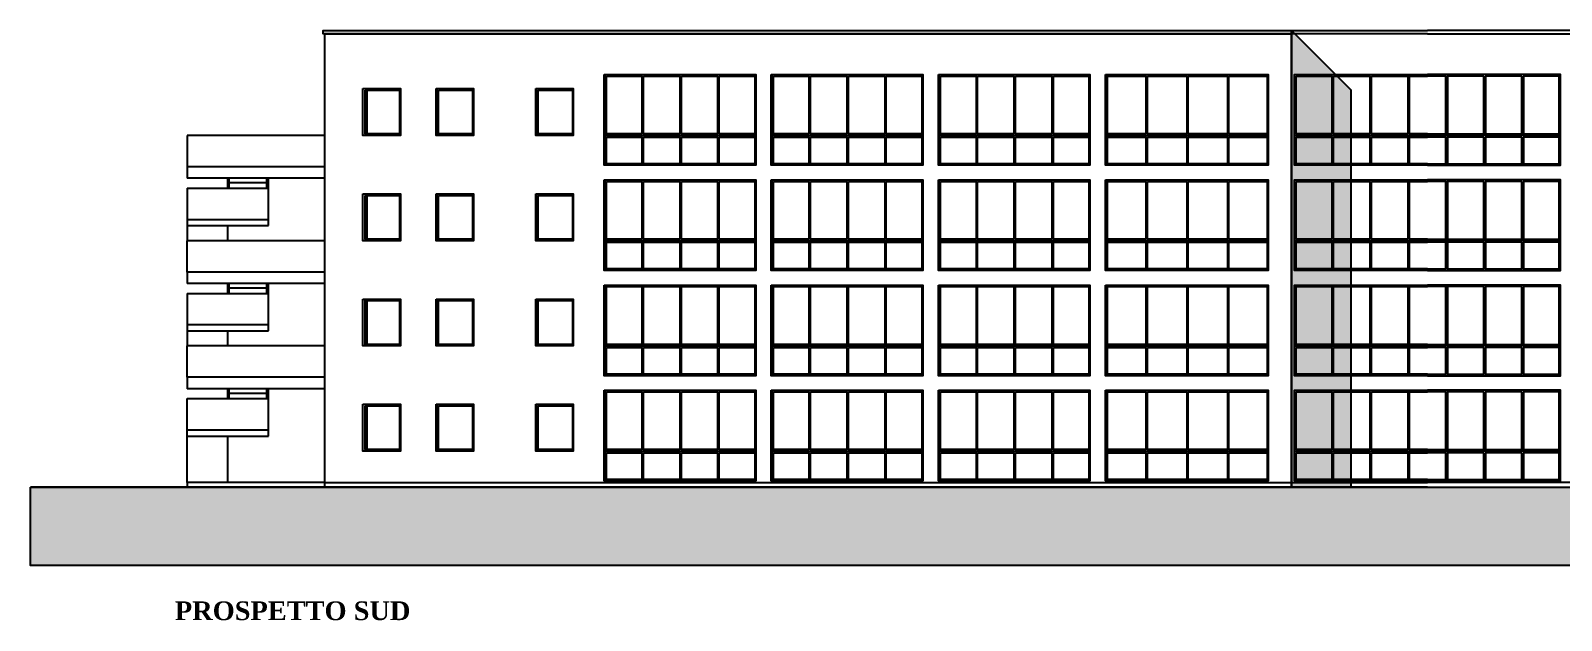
# Model space of a CAD drawing. Header units: inches. Extents: x 151 to 242, y -106 to 63.
# Drawn here: x 152.59 to 201.51, y -105.6 to -86.74 of the extents above; entities that cross this region are included whole.
import ezdxf

# ---------------------------------------------------------------- set-up
doc = ezdxf.new("R2010")
doc.units = ezdxf.units.IN
doc.header["$MEASUREMENT"] = 0
for name, color, linetype in [('Proiezioni', 7, 'Continuous'), ('Proiezioni leggere', 252, 'Continuous'), ('Quote', 7, 'Continuous'), ('Retini', 252, 'Continuous'), ('Sezioni pesanti', 3, 'Continuous')]:
    doc.layers.add(name, color=color, linetype=linetype)
doc.styles.add('Calibri', font='Calibri.ttf')

msp = doc.modelspace()

# ---------------------------------------------------------------- hatches: boundary and pattern name
at = {"layer": 'Retini'}
h = msp.add_hatch(color=253, dxfattribs=at)
h.dxf.hatch_style = 1
h.paths.add_polyline_path([(192.885, -86.745), (194.784, -88.644), (194.784, -101.345), (192.885, -101.345)])
h = msp.add_hatch(color=250, dxfattribs=at)
h.dxf.hatch_style = 1
h.paths.add_polyline_path([(152.585, -101.345), (241.885, -101.345), (241.885, -103.845), (197.235, -103.845), (152.585, -103.845)])

# ---------------------------------------------------------------- linework, layer by layer
at = {"layer": 'Proiezioni'}
for p, q in [((192.935, -86.845), (192.935, -86.745)), ((161.985, -90.1), (157.585, -90.1)), ((157.585, -90.1), (157.585, -91.1)), ((161.985, -91.1), (157.585, -91.1)), ((157.585, -91.1), (157.585, -91.465)), ((161.985, -91.465), (157.585, -91.465)), ((157.585, -94.465), (157.585, -93.465)), ((161.985, -93.465), (157.585, -93.465)), ((161.985, -94.465), (157.585, -94.465)), ((157.585, -94.465), (157.585, -94.83)), ((161.985, -94.83), (157.585, -94.83)), ((161.985, -96.83), (157.585, -96.83)), ((157.585, -97.83), (157.585, -96.83)), ((161.985, -97.83), (157.585, -97.83)), ((157.585, -97.83), (157.585, -98.195)), ((161.985, -98.195), (157.585, -98.195)), ((161.985, -101.195), (157.585, -101.195)), ((157.585, -101.195), (157.585, -101.345))]:
    msp.add_line(p, q, dxfattribs=at)
for points in [[(197.235, -86.845), (161.935, -86.845), (161.935, -86.745), (197.235, -86.745)], [(161.985, -101.195), (161.985, -86.845), (192.885, -86.845), (192.885, -101.345)], [(197.235, -86.845), (232.535, -86.845), (232.535, -86.745), (197.235, -86.745)], [(197.235, -91.05), (192.985, -91.05), (192.985, -88.15), (197.235, -88.15)], [(197.235, -91.05), (201.485, -91.05), (201.485, -88.15), (197.235, -88.15)], [(197.235, -94.415), (192.985, -94.415), (192.985, -91.515), (197.235, -91.515)], [(197.235, -94.415), (201.485, -94.415), (201.485, -91.515), (197.235, -91.515)], [(197.235, -97.78), (192.985, -97.78), (192.985, -94.88), (197.235, -94.88)], [(197.235, -97.78), (201.485, -97.78), (201.485, -94.88), (197.235, -94.88)], [(197.235, -101.145), (192.985, -101.145), (192.985, -98.245), (197.235, -98.245)], [(197.235, -101.145), (201.485, -101.145), (201.485, -98.245), (197.235, -98.245)], [(161.985, -101.345), (161.985, -101.195), (197.235, -101.195)], [(232.485, -101.345), (232.485, -101.195), (197.235, -101.195)]]:
    msp.add_lwpolyline(points, dxfattribs=at)
for points in [[(170.918, -88.15), (175.759, -88.15), (175.759, -91.05), (170.918, -91.05)], [(176.258, -88.15), (181.099, -88.15), (181.099, -91.05), (176.258, -91.05)], [(181.598, -88.15), (186.439, -88.15), (186.439, -91.05), (181.598, -91.05)], [(186.938, -88.15), (192.143, -88.15), (192.143, -91.05), (186.938, -91.05)], [(163.207, -88.6), (164.402, -88.6), (164.402, -90.1), (163.207, -90.1)], [(165.548, -88.6), (166.743, -88.6), (166.743, -90.1), (165.548, -90.1)], [(168.736, -88.6), (169.931, -88.6), (169.931, -90.1), (168.736, -90.1)], [(163.207, -91.965), (164.402, -91.965), (164.402, -93.465), (163.207, -93.465)], [(165.548, -91.965), (166.743, -91.965), (166.743, -93.465), (165.548, -93.465)], [(168.736, -91.965), (169.931, -91.965), (169.931, -93.465), (168.736, -93.465)], [(170.918, -91.515), (175.759, -91.515), (175.759, -94.415), (170.918, -94.415)], [(176.258, -91.515), (181.099, -91.515), (181.099, -94.415), (176.258, -94.415)], [(181.598, -91.515), (186.439, -91.515), (186.439, -94.415), (181.598, -94.415)], [(186.938, -91.515), (192.143, -91.515), (192.143, -94.415), (186.938, -94.415)], [(170.918, -94.88), (175.759, -94.88), (175.759, -97.78), (170.918, -97.78)], [(176.258, -94.88), (181.099, -94.88), (181.099, -97.78), (176.258, -97.78)], [(181.598, -94.88), (186.439, -94.88), (186.439, -97.78), (181.598, -97.78)], [(186.938, -94.88), (192.143, -94.88), (192.143, -97.78), (186.938, -97.78)], [(163.207, -95.33), (164.402, -95.33), (164.402, -96.83), (163.207, -96.83)], [(165.548, -95.33), (166.743, -95.33), (166.743, -96.83), (165.548, -96.83)], [(168.736, -95.33), (169.931, -95.33), (169.931, -96.83), (168.736, -96.83)], [(170.918, -98.245), (175.759, -98.245), (175.759, -101.145), (170.918, -101.145)], [(176.258, -98.245), (181.099, -98.245), (181.099, -101.145), (176.258, -101.145)], [(181.598, -98.245), (186.439, -98.245), (186.439, -101.145), (181.598, -101.145)], [(186.938, -98.245), (192.143, -98.245), (192.143, -101.145), (186.938, -101.145)], [(163.207, -98.695), (164.402, -98.695), (164.402, -100.195), (163.207, -100.195)], [(165.548, -98.695), (166.743, -98.695), (166.743, -100.195), (165.548, -100.195)], [(168.736, -98.695), (169.931, -98.695), (169.931, -100.195), (168.736, -100.195)]]:
    msp.add_lwpolyline(points, close=True, dxfattribs=at)
at = {"layer": 'Proiezioni leggere'}
for p, q in [((170.937, -88.15), (170.937, -91.05)), ((176.277, -88.15), (176.277, -91.05)), ((181.617, -88.15), (181.617, -91.05)), ((186.957, -88.15), (186.957, -91.05)), ((163.326, -88.6), (163.326, -90.1)), ((165.567, -88.6), (165.567, -90.1)), ((168.755, -88.6), (168.755, -90.1)), ((170.937, -90.1), (175.759, -90.1)), ((176.277, -90.1), (181.099, -90.1)), ((181.617, -90.1), (186.439, -90.1)), ((186.957, -90.1), (192.143, -90.1)), ((192.985, -90.1), (197.235, -90.1)), ((201.485, -90.1), (197.235, -90.1)), ((158.885, -91.782), (158.885, -91.465)), ((158.935, -91.782), (158.935, -91.465)), ((160.135, -91.782), (160.135, -91.465)), ((160.185, -92.141), (160.185, -91.465)), ((157.585, -91.782), (157.585, -93.465)), ((157.585, -91.782), (160.185, -91.782)), ((158.935, -91.605), (160.135, -91.605)), ((163.326, -91.965), (163.326, -93.465)), ((165.567, -91.965), (165.567, -93.465)), ((168.755, -91.965), (168.755, -93.465)), ((170.937, -91.515), (170.937, -94.415)), ((176.277, -91.515), (176.277, -94.415)), ((181.617, -91.515), (181.617, -94.415)), ((186.957, -91.515), (186.957, -94.415)), ((160.185, -92.982), (160.185, -92.141)), ((157.585, -92.782), (160.185, -92.782)), ((157.585, -92.982), (160.185, -92.982)), ((158.885, -93.465), (158.885, -92.982)), ((170.937, -93.465), (175.759, -93.465)), ((176.277, -93.465), (181.099, -93.465)), ((181.617, -93.465), (186.439, -93.465)), ((186.957, -93.465), (192.143, -93.465)), ((192.985, -93.465), (197.235, -93.465)), ((201.485, -93.465), (197.235, -93.465)), ((158.885, -95.147), (158.885, -94.83)), ((158.935, -95.147), (158.935, -94.83)), ((160.135, -95.147), (160.135, -94.83)), ((160.185, -95.506), (160.185, -94.83)), ((170.937, -94.88), (170.937, -97.78)), ((176.277, -94.88), (176.277, -97.78)), ((181.617, -94.88), (181.617, -97.78)), ((186.957, -94.88), (186.957, -97.78)), ((157.585, -95.147), (160.185, -95.147)), ((157.585, -95.147), (157.585, -96.83)), ((158.935, -94.97), (160.135, -94.97)), ((163.326, -95.33), (163.326, -96.83)), ((165.567, -95.33), (165.567, -96.83)), ((168.755, -95.33), (168.755, -96.83)), ((160.185, -96.347), (160.185, -95.506)), ((157.585, -96.147), (160.185, -96.147)), ((157.585, -96.347), (160.185, -96.347)), ((158.885, -96.83), (158.885, -96.347)), ((170.937, -96.83), (175.759, -96.83)), ((176.277, -96.83), (181.099, -96.83)), ((181.617, -96.83), (186.439, -96.83)), ((186.957, -96.83), (192.143, -96.83)), ((192.985, -96.83), (197.235, -96.83)), ((201.485, -96.83), (197.235, -96.83)), ((158.885, -98.512), (158.885, -98.195)), ((158.935, -98.512), (158.935, -98.195)), ((158.935, -98.335), (160.135, -98.335)), ((160.135, -98.512), (160.135, -98.195)), ((160.185, -98.871), (160.185, -98.195)), ((170.937, -98.245), (170.937, -101.145)), ((176.277, -98.245), (176.277, -101.145)), ((181.617, -98.245), (181.617, -101.145)), ((186.957, -98.245), (186.957, -101.145)), ((157.585, -98.512), (160.185, -98.512)), ((157.585, -101.195), (157.585, -98.512)), ((163.326, -98.695), (163.326, -100.195)), ((165.567, -98.695), (165.567, -100.195)), ((168.755, -98.695), (168.755, -100.195)), ((160.185, -99.712), (160.185, -98.871)), ((157.585, -99.512), (160.185, -99.512)), ((157.585, -99.712), (160.185, -99.712)), ((158.885, -101.195), (158.885, -99.712)), ((170.937, -100.195), (175.759, -100.195)), ((176.277, -100.195), (181.099, -100.195)), ((181.617, -100.195), (186.439, -100.195)), ((186.957, -100.195), (192.143, -100.195)), ((192.985, -100.195), (197.235, -100.195)), ((201.485, -100.195), (197.235, -100.195))]:
    msp.add_line(p, q, dxfattribs=at)
for points in [[(170.987, -88.2), (172.123, -88.2), (172.123, -90.05), (170.987, -90.05)], [(172.172, -88.2), (173.333, -88.2), (173.333, -90.05), (172.172, -90.05)], [(173.383, -88.2), (174.544, -88.2), (174.544, -90.05), (173.383, -90.05)], [(174.593, -88.2), (175.729, -88.2), (175.729, -90.05), (174.593, -90.05)], [(176.327, -88.2), (177.463, -88.2), (177.463, -90.05), (176.327, -90.05)], [(177.512, -88.2), (178.673, -88.2), (178.673, -90.05), (177.512, -90.05)], [(178.723, -88.2), (179.884, -88.2), (179.884, -90.05), (178.723, -90.05)], [(179.933, -88.2), (181.069, -88.2), (181.069, -90.05), (179.933, -90.05)], [(181.667, -88.2), (182.803, -88.2), (182.803, -90.05), (181.667, -90.05)], [(182.852, -88.2), (184.013, -88.2), (184.013, -90.05), (182.852, -90.05)], [(184.063, -88.2), (185.224, -88.2), (185.224, -90.05), (184.063, -90.05)], [(185.273, -88.2), (186.409, -88.2), (186.409, -90.05), (185.273, -90.05)], [(187.007, -88.2), (188.233, -88.2), (188.233, -90.05), (187.007, -90.05)], [(188.283, -88.2), (189.535, -88.2), (189.535, -90.05), (188.283, -90.05)], [(189.585, -88.2), (190.836, -88.2), (190.836, -90.05), (189.585, -90.05)], [(190.886, -88.2), (192.112, -88.2), (192.112, -90.05), (190.886, -90.05)], [(193.035, -88.2), (194.175, -88.2), (194.175, -90.05), (193.035, -90.05)], [(194.225, -88.2), (195.389, -88.2), (195.389, -90.05), (194.225, -90.05)], [(195.439, -88.2), (196.603, -88.2), (196.603, -90.05), (195.439, -90.05)], [(199.032, -88.2), (197.867, -88.2), (197.867, -90.05), (199.032, -90.05)], [(200.246, -88.2), (199.082, -88.2), (199.082, -90.05), (200.246, -90.05)], [(201.435, -88.2), (200.296, -88.2), (200.296, -90.05), (201.435, -90.05)], [(163.276, -88.65), (164.372, -88.65), (164.372, -90.05), (163.276, -90.05)], [(165.617, -88.65), (166.713, -88.65), (166.713, -90.05), (165.617, -90.05)], [(168.805, -88.65), (169.901, -88.65), (169.901, -90.05), (168.805, -90.05)], [(170.987, -90.15), (172.123, -90.15), (172.123, -91), (170.987, -91)], [(172.172, -90.15), (173.333, -90.15), (173.333, -91), (172.172, -91)], [(173.383, -90.15), (174.544, -90.15), (174.544, -91), (173.383, -91)], [(174.593, -90.15), (175.729, -90.15), (175.729, -91), (174.593, -91)], [(176.327, -90.15), (177.463, -90.15), (177.463, -91), (176.327, -91)], [(177.512, -90.15), (178.673, -90.15), (178.673, -91), (177.512, -91)], [(178.723, -90.15), (179.884, -90.15), (179.884, -91), (178.723, -91)], [(179.933, -90.15), (181.069, -90.15), (181.069, -91), (179.933, -91)], [(181.667, -90.15), (182.803, -90.15), (182.803, -91), (181.667, -91)], [(182.852, -90.15), (184.013, -90.15), (184.013, -91), (182.852, -91)], [(184.063, -90.15), (185.224, -90.15), (185.224, -91), (184.063, -91)], [(185.273, -90.15), (186.409, -90.15), (186.409, -91), (185.273, -91)], [(187.007, -90.15), (188.233, -90.15), (188.233, -91), (187.007, -91)], [(188.283, -90.15), (189.535, -90.15), (189.535, -91), (188.283, -91)], [(189.585, -90.15), (190.836, -90.15), (190.836, -91), (189.585, -91)], [(190.886, -90.15), (192.112, -90.15), (192.112, -91), (190.886, -91)], [(193.035, -90.15), (194.175, -90.15), (194.175, -91), (193.035, -91)], [(194.225, -90.15), (195.389, -90.15), (195.389, -91), (194.225, -91)], [(195.439, -90.15), (196.603, -90.15), (196.603, -91), (195.439, -91)], [(199.032, -90.15), (197.867, -90.15), (197.867, -91), (199.032, -91)], [(200.246, -90.15), (199.082, -90.15), (199.082, -91), (200.246, -91)], [(201.435, -90.15), (200.296, -90.15), (200.296, -91), (201.435, -91)], [(170.987, -91.565), (172.123, -91.565), (172.123, -93.415), (170.987, -93.415)], [(172.172, -91.565), (173.333, -91.565), (173.333, -93.415), (172.172, -93.415)], [(173.383, -91.565), (174.544, -91.565), (174.544, -93.415), (173.383, -93.415)], [(174.593, -91.565), (175.729, -91.565), (175.729, -93.415), (174.593, -93.415)], [(176.327, -91.565), (177.463, -91.565), (177.463, -93.415), (176.327, -93.415)], [(177.512, -91.565), (178.673, -91.565), (178.673, -93.415), (177.512, -93.415)], [(178.723, -91.565), (179.884, -91.565), (179.884, -93.415), (178.723, -93.415)], [(179.933, -91.565), (181.069, -91.565), (181.069, -93.415), (179.933, -93.415)], [(181.667, -91.565), (182.803, -91.565), (182.803, -93.415), (181.667, -93.415)], [(182.852, -91.565), (184.013, -91.565), (184.013, -93.415), (182.852, -93.415)], [(184.063, -91.565), (185.224, -91.565), (185.224, -93.415), (184.063, -93.415)], [(185.273, -91.565), (186.409, -91.565), (186.409, -93.415), (185.273, -93.415)], [(187.007, -91.565), (188.233, -91.565), (188.233, -93.415), (187.007, -93.415)], [(188.283, -91.565), (189.535, -91.565), (189.535, -93.415), (188.283, -93.415)], [(189.585, -91.565), (190.836, -91.565), (190.836, -93.415), (189.585, -93.415)], [(190.886, -91.565), (192.112, -91.565), (192.112, -93.415), (190.886, -93.415)], [(193.035, -91.565), (194.175, -91.565), (194.175, -93.415), (193.035, -93.415)], [(194.225, -91.565), (195.389, -91.565), (195.389, -93.415), (194.225, -93.415)], [(195.439, -91.565), (196.603, -91.565), (196.603, -93.415), (195.439, -93.415)], [(199.032, -91.565), (197.867, -91.565), (197.867, -93.415), (199.032, -93.415)], [(200.246, -91.565), (199.082, -91.565), (199.082, -93.415), (200.246, -93.415)], [(201.435, -91.565), (200.296, -91.565), (200.296, -93.415), (201.435, -93.415)], [(163.276, -92.015), (164.372, -92.015), (164.372, -93.415), (163.276, -93.415)], [(165.617, -92.015), (166.713, -92.015), (166.713, -93.415), (165.617, -93.415)], [(168.805, -92.015), (169.901, -92.015), (169.901, -93.415), (168.805, -93.415)], [(170.987, -93.515), (172.123, -93.515), (172.123, -94.365), (170.987, -94.365)], [(172.172, -93.515), (173.333, -93.515), (173.333, -94.365), (172.172, -94.365)], [(173.383, -93.515), (174.544, -93.515), (174.544, -94.365), (173.383, -94.365)], [(174.593, -93.515), (175.729, -93.515), (175.729, -94.365), (174.593, -94.365)], [(176.327, -93.515), (177.463, -93.515), (177.463, -94.365), (176.327, -94.365)], [(177.512, -93.515), (178.673, -93.515), (178.673, -94.365), (177.512, -94.365)], [(178.723, -93.515), (179.884, -93.515), (179.884, -94.365), (178.723, -94.365)], [(179.933, -93.515), (181.069, -93.515), (181.069, -94.365), (179.933, -94.365)], [(181.667, -93.515), (182.803, -93.515), (182.803, -94.365), (181.667, -94.365)], [(182.852, -93.515), (184.013, -93.515), (184.013, -94.365), (182.852, -94.365)], [(184.063, -93.515), (185.224, -93.515), (185.224, -94.365), (184.063, -94.365)], [(185.273, -93.515), (186.409, -93.515), (186.409, -94.365), (185.273, -94.365)], [(187.007, -93.515), (188.233, -93.515), (188.233, -94.365), (187.007, -94.365)], [(188.283, -93.515), (189.535, -93.515), (189.535, -94.365), (188.283, -94.365)], [(189.585, -93.515), (190.836, -93.515), (190.836, -94.365), (189.585, -94.365)], [(190.886, -93.515), (192.112, -93.515), (192.112, -94.365), (190.886, -94.365)], [(193.035, -93.515), (194.175, -93.515), (194.175, -94.365), (193.035, -94.365)], [(194.225, -93.515), (195.389, -93.515), (195.389, -94.365), (194.225, -94.365)], [(195.439, -93.515), (196.603, -93.515), (196.603, -94.365), (195.439, -94.365)], [(199.032, -93.515), (197.867, -93.515), (197.867, -94.365), (199.032, -94.365)], [(200.246, -93.515), (199.082, -93.515), (199.082, -94.365), (200.246, -94.365)], [(201.435, -93.515), (200.296, -93.515), (200.296, -94.365), (201.435, -94.365)], [(163.276, -95.38), (164.372, -95.38), (164.372, -96.78), (163.276, -96.78)], [(165.617, -95.38), (166.713, -95.38), (166.713, -96.78), (165.617, -96.78)], [(168.805, -95.38), (169.901, -95.38), (169.901, -96.78), (168.805, -96.78)], [(170.987, -94.93), (172.123, -94.93), (172.123, -96.78), (170.987, -96.78)], [(172.172, -94.93), (173.333, -94.93), (173.333, -96.78), (172.172, -96.78)], [(173.383, -94.93), (174.544, -94.93), (174.544, -96.78), (173.383, -96.78)], [(174.593, -94.93), (175.729, -94.93), (175.729, -96.78), (174.593, -96.78)], [(176.327, -94.93), (177.463, -94.93), (177.463, -96.78), (176.327, -96.78)], [(177.512, -94.93), (178.673, -94.93), (178.673, -96.78), (177.512, -96.78)], [(178.723, -94.93), (179.884, -94.93), (179.884, -96.78), (178.723, -96.78)], [(179.933, -94.93), (181.069, -94.93), (181.069, -96.78), (179.933, -96.78)], [(181.667, -94.93), (182.803, -94.93), (182.803, -96.78), (181.667, -96.78)], [(182.852, -94.93), (184.013, -94.93), (184.013, -96.78), (182.852, -96.78)], [(184.063, -94.93), (185.224, -94.93), (185.224, -96.78), (184.063, -96.78)], [(185.273, -94.93), (186.409, -94.93), (186.409, -96.78), (185.273, -96.78)], [(187.007, -94.93), (188.233, -94.93), (188.233, -96.78), (187.007, -96.78)], [(188.283, -94.93), (189.535, -94.93), (189.535, -96.78), (188.283, -96.78)], [(189.585, -94.93), (190.836, -94.93), (190.836, -96.78), (189.585, -96.78)], [(190.886, -94.93), (192.112, -94.93), (192.112, -96.78), (190.886, -96.78)], [(193.035, -94.93), (194.175, -94.93), (194.175, -96.78), (193.035, -96.78)], [(194.225, -94.93), (195.389, -94.93), (195.389, -96.78), (194.225, -96.78)], [(195.439, -94.93), (196.603, -94.93), (196.603, -96.78), (195.439, -96.78)], [(199.032, -94.93), (197.867, -94.93), (197.867, -96.78), (199.032, -96.78)], [(200.246, -94.93), (199.082, -94.93), (199.082, -96.78), (200.246, -96.78)], [(201.435, -94.93), (200.296, -94.93), (200.296, -96.78), (201.435, -96.78)], [(170.987, -96.88), (172.123, -96.88), (172.123, -97.73), (170.987, -97.73)], [(172.172, -96.88), (173.333, -96.88), (173.333, -97.73), (172.172, -97.73)], [(173.383, -96.88), (174.544, -96.88), (174.544, -97.73), (173.383, -97.73)], [(174.593, -96.88), (175.729, -96.88), (175.729, -97.73), (174.593, -97.73)], [(176.327, -96.88), (177.463, -96.88), (177.463, -97.73), (176.327, -97.73)], [(177.512, -96.88), (178.673, -96.88), (178.673, -97.73), (177.512, -97.73)], [(178.723, -96.88), (179.884, -96.88), (179.884, -97.73), (178.723, -97.73)], [(179.933, -96.88), (181.069, -96.88), (181.069, -97.73), (179.933, -97.73)], [(181.667, -96.88), (182.803, -96.88), (182.803, -97.73), (181.667, -97.73)], [(182.852, -96.88), (184.013, -96.88), (184.013, -97.73), (182.852, -97.73)], [(184.063, -96.88), (185.224, -96.88), (185.224, -97.73), (184.063, -97.73)], [(185.273, -96.88), (186.409, -96.88), (186.409, -97.73), (185.273, -97.73)], [(187.007, -96.88), (188.233, -96.88), (188.233, -97.73), (187.007, -97.73)], [(188.283, -96.88), (189.535, -96.88), (189.535, -97.73), (188.283, -97.73)], [(189.585, -96.88), (190.836, -96.88), (190.836, -97.73), (189.585, -97.73)], [(190.886, -96.88), (192.112, -96.88), (192.112, -97.73), (190.886, -97.73)], [(193.035, -96.88), (194.175, -96.88), (194.175, -97.73), (193.035, -97.73)], [(194.225, -96.88), (195.389, -96.88), (195.389, -97.73), (194.225, -97.73)], [(195.439, -96.88), (196.603, -96.88), (196.603, -97.73), (195.439, -97.73)], [(199.032, -96.88), (197.867, -96.88), (197.867, -97.73), (199.032, -97.73)], [(200.246, -96.88), (199.082, -96.88), (199.082, -97.73), (200.246, -97.73)], [(201.435, -96.88), (200.296, -96.88), (200.296, -97.73), (201.435, -97.73)], [(170.987, -98.295), (172.123, -98.295), (172.123, -100.145), (170.987, -100.145)], [(172.172, -98.295), (173.333, -98.295), (173.333, -100.145), (172.172, -100.145)], [(173.383, -98.295), (174.544, -98.295), (174.544, -100.145), (173.383, -100.145)], [(174.593, -98.295), (175.729, -98.295), (175.729, -100.145), (174.593, -100.145)], [(176.327, -98.295), (177.463, -98.295), (177.463, -100.145), (176.327, -100.145)], [(177.512, -98.295), (178.673, -98.295), (178.673, -100.145), (177.512, -100.145)], [(178.723, -98.295), (179.884, -98.295), (179.884, -100.145), (178.723, -100.145)], [(179.933, -98.295), (181.069, -98.295), (181.069, -100.145), (179.933, -100.145)], [(181.667, -98.295), (182.803, -98.295), (182.803, -100.145), (181.667, -100.145)], [(182.852, -98.295), (184.013, -98.295), (184.013, -100.145), (182.852, -100.145)], [(184.063, -98.295), (185.224, -98.295), (185.224, -100.145), (184.063, -100.145)], [(185.273, -98.295), (186.409, -98.295), (186.409, -100.145), (185.273, -100.145)], [(187.007, -98.295), (188.233, -98.295), (188.233, -100.145), (187.007, -100.145)], [(188.283, -98.295), (189.535, -98.295), (189.535, -100.145), (188.283, -100.145)], [(189.585, -98.295), (190.836, -98.295), (190.836, -100.145), (189.585, -100.145)], [(190.886, -98.295), (192.112, -98.295), (192.112, -100.145), (190.886, -100.145)], [(193.035, -98.295), (194.175, -98.295), (194.175, -100.145), (193.035, -100.145)], [(194.225, -98.295), (195.389, -98.295), (195.389, -100.145), (194.225, -100.145)], [(195.439, -98.295), (196.603, -98.295), (196.603, -100.145), (195.439, -100.145)], [(199.032, -98.295), (197.867, -98.295), (197.867, -100.145), (199.032, -100.145)], [(200.246, -98.295), (199.082, -98.295), (199.082, -100.145), (200.246, -100.145)], [(201.435, -98.295), (200.296, -98.295), (200.296, -100.145), (201.435, -100.145)], [(163.276, -98.745), (164.372, -98.745), (164.372, -100.145), (163.276, -100.145)], [(165.617, -98.745), (166.713, -98.745), (166.713, -100.145), (165.617, -100.145)], [(168.805, -98.745), (169.901, -98.745), (169.901, -100.145), (168.805, -100.145)], [(170.987, -100.245), (172.123, -100.245), (172.123, -101.095), (170.987, -101.095)], [(172.172, -100.245), (173.333, -100.245), (173.333, -101.095), (172.172, -101.095)], [(173.383, -100.245), (174.544, -100.245), (174.544, -101.095), (173.383, -101.095)], [(174.593, -100.245), (175.729, -100.245), (175.729, -101.095), (174.593, -101.095)], [(176.327, -100.245), (177.463, -100.245), (177.463, -101.095), (176.327, -101.095)], [(177.512, -100.245), (178.673, -100.245), (178.673, -101.095), (177.512, -101.095)], [(178.723, -100.245), (179.884, -100.245), (179.884, -101.095), (178.723, -101.095)], [(179.933, -100.245), (181.069, -100.245), (181.069, -101.095), (179.933, -101.095)], [(181.667, -100.245), (182.803, -100.245), (182.803, -101.095), (181.667, -101.095)], [(182.852, -100.245), (184.013, -100.245), (184.013, -101.095), (182.852, -101.095)], [(184.063, -100.245), (185.224, -100.245), (185.224, -101.095), (184.063, -101.095)], [(185.273, -100.245), (186.409, -100.245), (186.409, -101.095), (185.273, -101.095)], [(187.007, -100.245), (188.233, -100.245), (188.233, -101.095), (187.007, -101.095)], [(188.283, -100.245), (189.535, -100.245), (189.535, -101.095), (188.283, -101.095)], [(189.585, -100.245), (190.836, -100.245), (190.836, -101.095), (189.585, -101.095)], [(190.886, -100.245), (192.112, -100.245), (192.112, -101.095), (190.886, -101.095)], [(193.035, -100.245), (194.175, -100.245), (194.175, -101.095), (193.035, -101.095)], [(194.225, -100.245), (195.389, -100.245), (195.389, -101.095), (194.225, -101.095)], [(195.439, -100.245), (196.603, -100.245), (196.603, -101.095), (195.439, -101.095)], [(199.032, -100.245), (197.867, -100.245), (197.867, -101.095), (199.032, -101.095)], [(200.246, -100.245), (199.082, -100.245), (199.082, -101.095), (200.246, -101.095)], [(201.435, -100.245), (200.296, -100.245), (200.296, -101.095), (201.435, -101.095)]]:
    msp.add_lwpolyline(points, close=True, dxfattribs=at)
for points in [[(197.235, -90.05), (196.653, -90.05), (196.653, -88.2), (197.235, -88.2)], [(197.235, -90.05), (197.817, -90.05), (197.817, -88.2), (197.235, -88.2)], [(197.235, -91), (196.653, -91), (196.653, -90.15), (197.235, -90.15)], [(197.235, -91), (197.817, -91), (197.817, -90.15), (197.235, -90.15)], [(197.235, -93.415), (196.653, -93.415), (196.653, -91.565), (197.235, -91.565)], [(197.235, -93.415), (197.817, -93.415), (197.817, -91.565), (197.235, -91.565)], [(197.235, -94.365), (196.653, -94.365), (196.653, -93.515), (197.235, -93.515)], [(197.235, -94.365), (197.817, -94.365), (197.817, -93.515), (197.235, -93.515)], [(197.235, -96.78), (196.653, -96.78), (196.653, -94.93), (197.235, -94.93)], [(197.235, -96.78), (197.817, -96.78), (197.817, -94.93), (197.235, -94.93)], [(197.235, -97.73), (196.653, -97.73), (196.653, -96.88), (197.235, -96.88)], [(197.235, -97.73), (197.817, -97.73), (197.817, -96.88), (197.235, -96.88)], [(197.235, -100.145), (196.653, -100.145), (196.653, -98.295), (197.235, -98.295)], [(197.235, -100.145), (197.817, -100.145), (197.817, -98.295), (197.235, -98.295)], [(197.235, -101.095), (196.653, -101.095), (196.653, -100.245), (197.235, -100.245)], [(197.235, -101.095), (197.817, -101.095), (197.817, -100.245), (197.235, -100.245)]]:
    msp.add_lwpolyline(points, dxfattribs=at)
at = {"layer": 'Retini', "color": 253}
msp.add_lwpolyline([(192.885, -86.745), (194.784, -88.644), (194.784, -101.345), (192.885, -101.345), (192.885, -86.745)], dxfattribs=at)
at = {"layer": 'Retini', "color": 250}
msp.add_lwpolyline([(152.585, -101.345), (241.885, -101.345), (241.885, -103.845), (197.235, -103.845), (152.585, -103.845)], close=True, dxfattribs=at)
at = {"layer": 'Sezioni pesanti'}
for q in [(152.585, -101.345), (241.885, -101.345)]:
    msp.add_line((197.235, -101.345), q, dxfattribs=at)

# ---------------------------------------------------------------- texts
at = {"layer": 'Quote', "insert": (157.196, -104.996), "char_height": 0.6, "attachment_point": 1, "style": 'Calibri'}
msp.add_mtext_dynamic_manual_height_columns('{\\fTimes New Roman|b1|i0|c0|p18;PROSPETTO SUD}', width=10.28196, gutter_width=1.75, heights=[0], dxfattribs=at)

doc.saveas('drawing.dxf')
